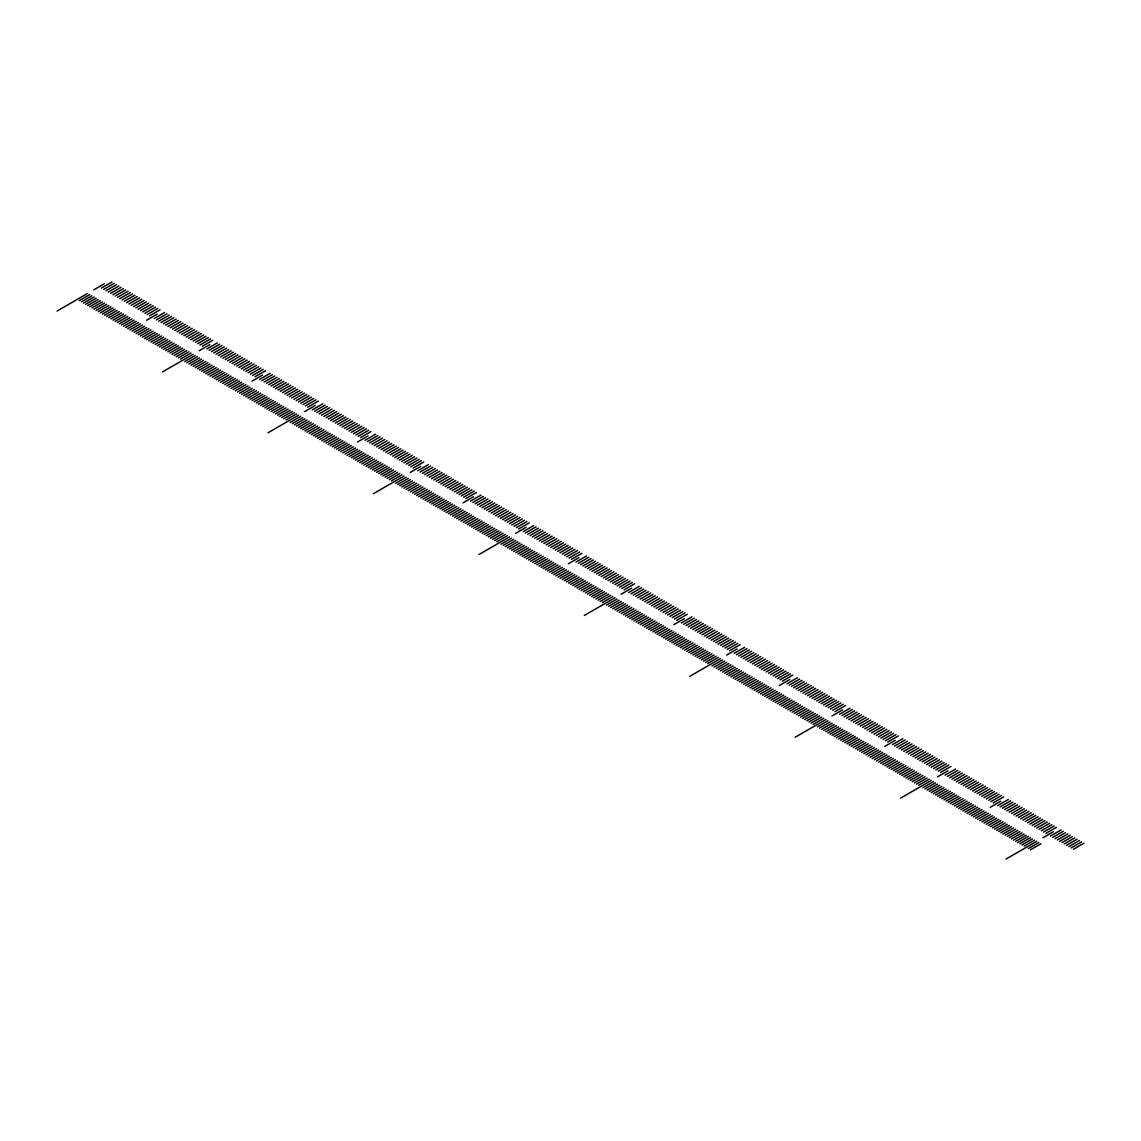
<?xml version="1.0" encoding="UTF-8"?>
<svg xmlns="http://www.w3.org/2000/svg" width="1141" height="1141" viewBox="0 0 1141 1141"><rect width="100%" height="100%" fill="white"/><g stroke="black" fill="none" stroke-linecap="round" stroke-linejoin="round"><path stroke-width="1.5" d="M57.05 311.051L87.672 293.38M93.847 289.814L104.387 283.724M79.242 300.682L89.782 294.592M101.406 288.088L111.946 281.998M81.353 301.894L91.893 295.804M103.703 289.415L114.243 283.325M83.45 303.121L94.004 297.031M105.999 290.741L116.539 284.651M85.561 304.333L96.115 298.243M108.281 292.067L118.835 285.977M87.672 305.546L98.212 299.455M110.577 293.38L121.117 287.304M89.782 306.772L100.322 300.682M112.873 294.706L123.413 288.616M91.893 307.984L102.433 301.894M115.155 296.032L125.71 289.942M94.004 309.197L104.544 303.121M117.452 297.359L128.006 291.269M96.115 310.423L106.655 304.333M119.748 298.685L130.288 292.595M98.212 311.636L108.766 305.546M122.044 299.997L132.584 293.922M100.322 312.862L110.877 306.772M102.433 314.075L112.988 307.984M124.326 301.324L134.88 295.234M104.544 315.287L115.084 309.197M126.622 302.65L137.177 296.56M106.655 316.513L117.195 310.423M128.919 303.977L139.459 297.887M108.766 317.726L119.306 311.636M131.215 305.303L141.755 299.213M110.877 318.938L121.417 312.862M133.497 306.615L144.051 300.539M112.988 320.165L123.528 314.075M135.793 307.942L146.333 301.852M115.084 321.377L125.638 315.287M138.09 309.268L148.63 303.178M117.195 322.603L127.749 316.513M140.386 310.594L150.926 304.504M119.306 323.816L129.86 317.726M142.668 311.921L153.222 305.831M121.417 325.028L131.957 318.938M144.964 313.233L155.504 307.157M123.528 326.255L134.067 320.165M147.26 314.559L157.8 308.469M125.638 327.467L136.178 321.377M149.542 315.886L160.097 309.796M127.749 328.679L138.289 322.603M129.86 329.906L140.4 323.816M146.576 320.25L157.116 314.16M131.957 331.118L142.511 325.028M154.135 318.539L164.675 312.449M134.067 332.345L144.622 326.255M156.431 319.851L166.971 313.775M136.178 333.557L146.733 327.467M158.713 321.177L169.267 315.087M138.289 334.769L148.829 328.679M161.009 322.504L171.549 316.414M140.4 335.996L150.94 329.906M163.306 323.83L173.846 317.74M142.511 337.208L153.051 331.118M165.602 325.156L176.142 319.066M144.622 338.421L155.162 332.345M167.884 326.469L178.438 320.393M146.733 339.647L157.273 333.557M170.18 327.795L180.72 321.705M148.829 340.859L159.383 334.769M172.476 329.121L183.016 323.031M150.94 342.086L161.494 335.996M174.773 330.448L185.313 324.358M153.051 343.298L163.605 337.208M155.162 344.511L165.702 338.421M177.055 331.774L187.609 325.684M157.273 345.737L167.813 339.647M179.351 333.086L189.891 327.011M159.383 346.95L169.923 340.859M181.647 334.413L192.187 328.323M161.494 348.162L172.034 342.086M183.929 335.739L194.483 329.649M163.605 349.388L174.145 343.298M186.225 337.066L196.78 330.976M165.702 350.601L176.256 344.511M188.522 338.392L199.062 332.302M167.813 351.827L178.367 345.737M190.818 339.704L201.358 333.628M169.923 353.04L180.478 346.95M193.1 341.031L203.654 334.941M172.034 354.252L182.574 348.162M195.396 342.357L205.936 336.267M174.145 355.479L184.685 349.388M197.693 343.683L208.233 337.593M176.256 356.691L186.796 350.601M199.989 345.01L210.529 338.92M178.367 357.903L188.907 351.827M202.271 346.322L212.825 340.232M180.478 359.13L191.018 353.04M162.507 371.937L193.129 354.252M199.29 350.701L209.844 344.611M184.685 361.569L195.239 355.479M206.863 348.975L217.403 342.885M186.796 362.781L197.35 356.691M209.16 350.301L219.7 344.211M188.907 363.993L199.447 357.903M211.442 351.628L221.996 345.538M191.018 365.22L201.558 359.13M213.738 352.94L224.278 346.85M193.129 366.432L203.669 360.342M216.034 354.266L226.574 348.176M195.239 367.644L205.779 361.569M218.316 355.593L228.87 349.503M197.35 368.871L207.89 362.781M220.612 356.919L231.167 350.829M199.447 370.083L210.001 363.993M222.909 358.245L233.449 352.155M201.558 371.31L212.112 365.22M225.205 359.558L235.745 353.468M203.669 372.522L214.223 366.432M227.487 360.884L238.041 354.794M205.779 373.735L216.319 367.644M207.89 374.961L218.43 368.871M229.783 362.21L240.323 356.12M210.001 376.173L220.541 370.083M232.079 363.537L242.619 357.447M212.112 377.386L222.652 371.31M234.376 364.863L244.916 358.773M214.223 378.612L224.763 372.522M236.658 366.175L247.212 360.085M216.319 379.825L226.874 373.735M238.954 367.502L249.494 361.412M218.43 381.051L228.984 374.961M241.25 368.828L251.79 362.738M220.541 382.264L231.095 376.173M243.532 370.155L254.086 364.065M222.652 383.476L233.192 377.386M245.828 371.481L256.383 365.391M224.763 384.702L235.303 378.612M248.125 372.793L258.665 366.703M226.874 385.915L237.414 379.825M250.421 374.12L260.961 368.03M228.984 387.127L239.524 381.051M252.703 375.446L263.257 369.356M231.095 388.354L241.635 382.264M233.192 389.566L243.746 383.476M254.999 376.772L265.553 370.682M235.303 390.793L245.857 384.702M252.018 381.137L262.573 375.047M237.414 392.005L247.968 385.915M259.592 379.411L270.132 373.321M239.524 393.217L250.064 387.127M261.874 380.737L272.428 374.647M241.635 394.444L252.175 388.354M264.17 382.064L274.71 375.974M243.746 395.656L254.286 389.566M266.466 383.39L277.006 377.3M245.857 396.868L256.397 390.793M268.763 384.717L279.303 378.627M247.968 398.095L258.508 392.005M271.045 386.029L281.599 379.939M250.064 399.307L260.619 393.217M273.341 387.355L283.881 381.265M252.175 400.534L262.73 394.444M275.637 388.682L286.177 382.592M254.286 401.746L264.84 395.656M277.919 390.008L288.473 383.918M256.397 402.958L266.937 396.868M280.215 391.32L290.77 385.244M258.508 404.185L269.048 398.095M282.512 392.647L293.052 386.557M260.619 405.397L271.159 399.307M262.73 406.61L273.269 400.534M284.808 393.973L295.348 387.883M264.84 407.836L275.38 401.746M287.09 395.299L297.644 389.209M266.937 409.049L277.491 402.958M289.386 396.626L299.94 390.536M269.048 410.275L279.602 404.185M291.682 397.938L302.222 391.862M271.159 411.487L281.713 405.397M293.979 399.264L304.519 393.174M273.269 412.7L283.809 406.61M296.261 400.591L306.815 394.501M275.38 413.926L285.92 407.836M298.557 401.917L309.097 395.827M277.491 415.139L288.031 409.049M300.853 403.244L311.393 397.154M279.602 416.351L290.142 410.275M303.149 404.556L313.689 398.48M281.713 417.577L292.253 411.487M305.431 405.882L315.986 399.792M283.809 418.79L294.364 412.7M285.92 420.016L296.475 413.926M307.728 407.209L318.268 401.119M267.95 432.824L298.585 415.139M304.747 411.573L315.287 405.483M290.142 422.441L300.682 416.351M312.306 409.861L322.86 403.771M292.253 423.668L302.793 417.577M314.602 411.174L325.156 405.098M294.364 424.88L304.904 418.79M316.898 412.5L327.438 406.41M296.475 426.092L307.015 420.016M319.195 413.826L329.735 407.736M298.585 427.319L309.125 421.229M321.477 415.153L332.031 409.063M300.682 428.531L311.236 422.441M323.773 416.479L334.313 410.389M302.793 429.758L313.347 423.668M326.069 417.791L336.609 411.716M304.904 430.97L315.458 424.88M328.366 419.118L338.906 413.028M307.015 432.182L317.555 426.092M330.648 420.444L341.202 414.354M309.125 433.409L319.665 427.319M332.944 421.771L343.484 415.681M311.236 434.621L321.776 428.531M335.24 423.097L345.78 417.007M313.347 435.833L323.887 429.758M315.458 437.06L325.998 430.97M337.536 424.409L348.076 418.333M317.555 438.272L328.109 432.182M339.818 425.736L350.373 419.646M319.665 439.499L330.22 433.409M342.115 427.062L352.655 420.972M321.776 440.711L332.316 434.621M344.411 428.388L354.951 422.298M323.887 441.924L334.427 435.833M346.693 429.715L357.247 423.625M325.998 443.15L336.538 437.06M348.989 431.027L359.543 424.951M328.109 444.362L338.649 438.272M351.285 432.353L361.825 426.263M330.22 445.575L340.76 439.499M353.582 433.68L364.122 427.59M332.316 446.801L342.87 440.711M355.864 435.006L366.418 428.916M334.427 448.014L344.981 441.924M358.16 436.333L368.7 430.243M336.538 449.24L347.092 443.15M360.456 437.645L370.996 431.569M338.649 450.453L349.189 444.362M340.76 451.665L351.3 445.575M357.475 442.023L368.015 435.933M342.87 452.891L353.41 446.801M365.034 440.298L375.589 434.208M344.981 454.104L355.521 448.014M367.331 441.624L377.871 435.534M347.092 455.316L357.632 449.24M369.627 442.95L380.167 436.86M349.189 456.543L359.743 450.453M371.923 444.263L382.463 438.187M351.3 457.755L361.854 451.665M374.205 445.589L384.759 439.499M353.41 458.967L363.965 452.891M376.501 446.915L387.041 440.825M355.521 460.194L366.061 454.104M378.798 448.242L389.338 442.152M357.632 461.406L368.172 455.316M381.08 449.568L391.634 443.478M359.743 462.633L370.283 456.543M383.376 450.88L393.93 444.805M361.854 463.845L372.394 457.755M385.672 452.207L396.212 446.117M363.965 465.057L374.505 458.967M366.061 466.284L376.616 460.194M387.969 453.533L398.509 447.443M368.172 467.496L378.726 461.406M390.251 454.86L400.805 448.77M370.283 468.709L380.837 462.633M392.547 456.186L403.087 450.096M372.394 469.935L382.934 463.845M394.843 457.498L405.383 451.422M374.505 471.147L385.045 465.057M397.139 458.825L407.679 452.735M376.616 472.374L387.156 466.284M399.421 460.151L409.976 454.061M378.726 473.586L389.266 467.496M401.718 461.477L412.258 455.387M380.837 474.799L391.377 468.709M404.014 462.804L414.554 456.714M382.934 476.025L393.488 469.935M406.296 464.116L416.85 458.04M385.045 477.238L395.599 471.147M408.592 465.442L419.146 459.352M387.156 478.45L397.71 472.374M410.888 466.769L421.428 460.679M389.266 479.676L399.806 473.586M413.185 468.095L423.725 462.005M391.377 480.889L401.917 474.799M373.407 493.696L404.028 476.025M410.204 472.46L420.744 466.369M395.599 483.328L406.139 477.238M417.763 470.734L428.317 464.658M397.71 484.54L408.25 478.45M420.059 472.06L430.599 465.97M399.806 485.766L410.361 479.676M422.355 473.387L432.895 467.297M401.917 486.979L412.471 480.889M424.637 474.713L435.192 468.623M404.028 488.191L414.582 482.115M426.934 476.039L437.474 469.949M406.139 489.418L416.679 483.328M429.23 477.352L439.77 471.262M408.25 490.63L418.79 484.54M431.526 478.678L442.066 472.588M410.361 491.857L420.901 485.766M433.808 480.004L444.362 473.914M412.471 493.069L423.011 486.979M436.104 481.331L446.644 475.241M414.582 494.281L425.122 488.191M438.401 482.657L448.941 476.567M416.679 495.508L427.233 489.418M418.79 496.72L429.344 490.63M440.683 483.969L451.237 477.879M420.901 497.932L431.455 491.857M442.979 485.296L453.533 479.206M423.011 499.159L433.551 493.069M445.275 486.622L455.815 480.532M425.122 500.371L435.662 494.281M447.572 487.949L458.111 481.859M427.233 501.598L437.773 495.508M449.854 489.275L460.408 483.185M429.344 502.81L439.884 496.72M452.15 490.587L462.704 484.497M431.455 504.022L441.995 497.932M454.446 491.914L464.986 485.824M433.551 505.249L444.106 499.159M456.742 493.24L467.282 487.15M435.662 506.461L446.217 500.371M459.024 494.566L469.579 488.476M437.773 507.674L448.327 501.598M461.321 495.893L471.861 489.803M439.884 508.9L450.424 502.81M463.617 497.205L474.157 491.115M441.995 510.113L452.535 504.022M465.913 498.531L476.453 492.441M444.106 511.339L454.646 505.249M446.217 512.551L456.757 506.461M462.932 502.896L473.472 496.806M448.327 513.764L458.867 507.674M470.491 501.184L481.031 495.094M450.424 514.99L460.978 508.9M472.788 502.511L483.328 496.421M452.535 516.203L463.089 510.113M475.07 503.823L485.624 497.733M454.646 517.415L465.2 511.339M477.366 505.149L487.92 499.059M456.757 518.642L467.297 512.551M479.662 506.476L490.202 500.386M458.867 519.854L469.407 513.764M481.958 507.802L492.498 501.712M460.978 521.08L471.518 514.99M484.24 509.128L494.795 503.038M463.089 522.293L473.629 516.203M486.537 510.441L497.077 504.351M465.2 523.505L475.74 517.415M488.833 511.767L499.373 505.677M467.297 524.732L477.851 518.642M491.129 513.093L501.669 507.003M469.407 525.944L479.962 519.854M471.518 527.156L482.072 521.08M493.411 514.42L503.965 508.33M473.629 528.383L484.169 522.293M495.707 515.746L506.247 509.656M475.74 529.595L486.28 523.505M498.004 517.058L508.544 510.968M477.851 530.822L488.391 524.732M500.3 518.385L510.84 512.295M479.962 532.034L490.502 525.944M502.582 519.711L513.136 513.621M482.072 533.246L492.612 527.156M504.878 521.038L515.418 514.948M484.169 534.473L494.723 528.383M507.175 522.35L517.714 516.274M486.28 535.685L496.834 529.595M509.457 523.676L520.011 517.586M488.391 536.898L498.945 530.822M511.753 525.003L522.307 518.913M490.502 538.124L501.042 532.034M514.049 526.329L524.589 520.239M492.612 539.336L503.152 533.246M516.345 527.655L526.885 521.565M494.723 540.563L505.263 534.473M518.627 528.968L529.182 522.892M496.834 541.775L507.374 535.685M478.863 554.583L509.485 536.898M515.646 533.346L526.201 527.256M501.042 544.214L511.596 538.124M523.22 531.62L533.76 525.53M503.152 545.427L513.707 539.336M525.516 532.947L536.056 526.857M505.263 546.639L515.818 540.563M527.798 534.273L538.352 528.183M507.374 547.865L517.914 541.775M530.094 535.585L540.634 529.51M509.485 549.078L520.025 542.988M532.391 536.912L542.931 530.822M511.596 550.304L522.136 544.214M534.687 538.238L545.227 532.148M513.707 551.517L524.247 545.427M536.969 539.565L547.523 533.475M515.818 552.729L526.358 546.639M539.265 540.891L549.805 534.801M517.914 553.956L528.468 547.865M541.561 542.203L552.101 536.127M520.025 555.168L530.579 549.078M543.843 543.53L554.398 537.44M522.136 556.38L532.69 550.304M546.14 544.856L556.694 538.766M524.247 557.607L534.787 551.517M526.358 558.819L536.898 552.729M548.436 546.182L558.976 540.092M528.468 560.046L539.008 553.956M550.732 547.509L561.272 541.419M530.579 561.258L541.119 555.168M553.014 548.821L563.568 542.745M532.69 562.47L543.23 556.38M555.31 550.147L565.85 544.057M534.787 563.697L545.341 557.607M557.607 551.474L568.147 545.384M536.898 564.909L547.452 558.819M559.903 552.8L570.443 546.71M539.008 566.121L549.563 560.046M562.185 554.127L572.739 548.037M541.119 567.348L551.659 561.258M564.481 555.439L575.021 549.363M543.23 568.56L553.77 562.47M566.777 556.765L577.317 550.675M545.341 569.787L555.881 563.697M569.059 558.092L579.614 552.002M547.452 570.999L557.992 564.909M549.563 572.212L560.103 566.121M571.356 559.418L581.91 553.328M551.659 573.438L562.213 567.348M568.375 563.782L578.929 557.692M553.77 574.65L564.324 568.56M575.948 562.057L586.488 555.981M555.881 575.863L566.421 569.787M578.23 563.383L588.785 557.293M557.992 577.089L568.532 570.999M580.527 564.709L591.081 558.619M560.103 578.302L570.643 572.212M582.823 566.036L593.363 559.946M562.213 579.528L572.753 573.438M585.119 567.362L595.659 561.272M564.324 580.74L574.864 574.65M587.401 568.674L597.955 562.599M566.421 581.953L576.975 575.863M589.697 570.001L600.237 563.911M568.532 583.179L579.086 577.089M591.994 571.327L602.534 565.237M570.643 584.392L581.197 578.302M594.29 572.654L604.83 566.564M572.753 585.604L583.293 579.528M596.572 573.98L607.126 567.89M574.864 586.831L585.404 580.74M598.868 575.292L609.408 569.216M576.975 588.043L587.515 581.953M579.086 589.269L589.626 583.179M601.164 576.619L611.704 570.529M581.197 590.482L591.737 584.392M603.446 577.945L614.001 571.855M583.293 591.694L593.848 585.604M605.743 579.271L616.297 573.181M585.404 592.921L595.959 586.831M608.039 580.598L618.579 574.508M587.515 594.133L598.069 588.043M610.335 581.91L620.875 575.834M589.626 595.345L600.166 589.269M612.617 583.236L623.171 577.146M591.737 596.572L602.277 590.482M614.913 584.563L625.468 578.473M593.848 597.784L604.388 591.694M617.21 585.889L627.75 579.799M595.959 599.011L606.499 592.921M619.506 587.216L630.046 581.126M598.069 600.223L608.609 594.133M621.788 588.528L632.342 582.452M600.166 601.435L610.72 595.345M624.084 589.854L634.624 583.764M602.277 602.662L612.831 596.572M584.306 615.47L614.942 597.784M621.103 594.219L631.643 588.143M606.499 605.087L617.039 599.011M628.677 592.507L639.217 586.417M608.609 606.313L619.149 600.223M630.959 593.833L641.513 587.743M610.72 607.525L621.26 601.435M633.255 595.146L643.795 589.07M612.831 608.752L623.371 602.662M635.551 596.472L646.091 590.382M614.942 609.964L625.482 603.874M637.833 597.798L648.388 591.708M617.039 611.177L627.593 605.087M640.13 599.125L650.684 593.035M619.149 612.403L629.704 606.313M642.426 600.451L652.966 594.361M621.26 613.616L631.814 607.525M644.722 601.763L655.262 595.688M623.371 614.828L633.911 608.752M647.004 603.09L657.558 597M625.482 616.054L636.022 609.964M649.3 604.416L659.84 598.326M627.593 617.267L638.133 611.177M629.704 618.493L640.244 612.403M651.597 605.743L662.137 599.653M631.814 619.706L642.354 613.616M653.893 607.069L664.433 600.979M633.911 620.918L644.465 614.828M656.175 608.381L666.729 602.305M636.022 622.145L646.576 616.054M658.471 609.708L669.011 603.618M638.133 623.357L648.687 617.267M660.767 611.034L671.307 604.944M640.244 624.569L650.784 618.493M663.064 612.36L673.604 606.27M642.354 625.796L652.894 619.706M665.346 613.687L675.9 607.597M644.465 627.008L655.005 620.918M667.642 614.999L678.182 608.909M646.576 628.235L657.116 622.145M669.938 616.325L680.478 610.235M648.687 629.447L659.227 623.357M672.22 617.652L682.774 611.562M650.784 630.659L661.338 624.569M674.516 618.978L685.071 612.888M652.894 631.886L663.449 625.796M676.813 620.305L687.353 614.215M655.005 633.098L665.56 627.008M657.116 634.31L667.656 628.235M673.832 624.669L684.372 618.579M659.227 635.537L669.767 629.447M681.391 622.943L691.945 616.853M661.338 636.749L671.878 630.659M683.687 624.27L694.227 618.18M663.449 637.962L673.989 631.886M685.983 625.596L696.523 619.506M665.56 639.188L676.1 633.098M688.28 626.922L698.82 620.832M667.656 640.401L678.21 634.31M690.562 628.235L701.116 622.145M669.767 641.627L680.321 635.537M692.858 629.561L703.398 623.471M671.878 642.839L682.432 636.749M695.154 630.887L705.694 624.797M673.989 644.052L684.529 637.962M697.451 632.214L707.99 626.124M676.1 645.278L686.64 639.188M699.733 633.54L710.287 627.45M678.21 646.491L688.75 640.401M702.029 634.852L712.569 628.762M680.321 647.703L690.861 641.627M682.432 648.929L692.972 642.839M704.325 636.179L714.865 630.089M684.529 650.142L695.083 644.052M706.607 637.505L717.161 631.415M686.64 651.368L697.194 645.278M708.903 638.832L719.458 632.742M688.75 652.581L699.305 646.491M711.2 640.158L721.74 634.068M690.861 653.793L701.401 647.703M713.496 641.47L724.036 635.38M692.972 655.02L703.512 648.929M715.778 642.797L726.332 636.707M695.083 656.232L705.623 650.142M718.074 644.123L728.614 638.033M697.194 657.444L707.734 651.368M720.37 645.449L730.91 639.359M699.305 658.671L709.845 652.581M722.667 646.776L733.207 640.686M701.401 659.883L711.955 653.793M724.949 648.088L735.503 641.998M703.512 661.11L714.066 655.02M727.245 649.414L737.785 643.324M705.623 662.322L716.177 656.232M729.541 650.741L740.081 644.651M707.734 663.534L718.274 657.444M689.763 676.342L720.385 658.671M726.56 655.105L737.1 649.015M711.955 665.973L722.495 659.883M734.119 653.394L744.674 647.304M714.066 667.185L724.606 661.11M736.416 654.706L746.956 648.616M716.177 668.412L726.717 662.322M738.712 656.032L749.252 649.942M718.274 669.624L728.828 663.534M740.994 657.359L751.548 651.269M720.385 670.851L730.939 664.761M743.29 658.685L753.844 652.595M722.495 672.063L733.05 665.973M745.586 659.997L756.126 653.921M724.606 673.276L735.146 667.185M747.883 661.324L758.423 655.234M726.717 674.502L737.257 668.412M750.165 662.65L760.719 656.56M728.828 675.714L739.368 669.624M752.461 663.976L763.001 657.886M730.939 676.927L741.479 670.851M754.757 665.303L765.297 659.213M733.05 678.153L743.59 672.063M735.146 679.366L745.701 673.276M757.053 666.615L767.593 660.539M737.257 680.592L747.811 674.502M759.336 667.941L769.89 661.851M739.368 681.805L749.922 675.714M761.632 669.268L772.172 663.178M741.479 683.017L752.019 676.927M763.928 670.594L774.468 664.504M743.59 684.243L754.13 678.153M766.21 671.921L776.764 665.831M745.701 685.456L756.241 679.366M768.506 673.233L779.061 667.157M747.811 686.668L758.351 680.592M770.803 674.559L781.343 668.469M749.922 687.895L760.462 681.805M773.099 675.886L783.639 669.796M752.019 689.107L762.573 683.017M775.381 677.212L785.935 671.122M754.13 690.334L764.684 684.243M777.677 678.538L788.231 672.448M756.241 691.546L766.795 685.456M779.973 679.851L790.513 673.775M758.351 692.758L768.891 686.668M782.27 681.177L792.81 675.087M760.462 693.985L771.002 687.895M762.573 695.197L773.113 689.107M779.289 685.541L789.829 679.466M764.684 696.409L775.224 690.334M786.848 683.83L797.388 677.74M766.795 697.636L777.335 691.546M789.144 685.156L799.684 679.066M768.891 698.848L779.446 692.758M791.44 686.468L801.98 680.393M771.002 700.075L781.556 693.985M793.722 687.795L804.277 681.705M773.113 701.287L783.653 695.197M796.019 689.121L806.559 683.031M775.224 702.499L785.764 696.409M798.315 690.448L808.855 684.358M777.335 703.726L787.875 697.636M800.597 691.774L811.151 685.684M779.446 704.938L789.986 698.848M802.893 693.086L813.447 687.01M781.556 706.151L792.096 700.075M805.189 694.413L815.729 688.323M783.653 707.377L794.207 701.287M807.486 695.739L818.026 689.649M785.764 708.59L796.318 702.499M787.875 709.816L798.429 703.726M809.768 697.065L820.322 690.975M789.986 711.028L800.526 704.938M812.064 698.392L822.618 692.302M792.096 712.241L802.636 706.151M814.36 699.704L824.9 693.628M794.207 713.467L804.747 707.377M816.656 701.03L827.196 694.94M796.318 714.68L806.858 708.59M818.938 702.357L829.493 696.267M798.429 715.892L808.969 709.816M821.235 703.683L831.775 697.593M800.526 717.119L811.08 711.028M823.531 705.01L834.071 698.92M802.636 718.331L813.191 712.241M825.827 706.322L836.367 700.246M804.747 719.557L815.302 713.467M828.109 707.648L838.664 701.558M806.858 720.77L817.398 714.68M830.406 708.975L840.946 702.885M808.969 721.982L819.509 715.892M832.702 710.301L843.242 704.211M811.08 723.209L821.62 717.119M813.191 724.421L823.731 718.331M834.984 711.627L845.538 705.537M795.22 737.229L825.842 719.557M832.017 715.992L842.557 709.902M817.398 726.86L827.952 720.77M839.576 714.266L850.116 708.176M819.509 728.072L830.063 721.982M841.873 715.592L852.413 709.502M821.62 729.299L832.174 723.209M844.155 716.919L854.709 710.829M823.731 730.511L834.271 724.421M846.451 718.245L856.991 712.155M825.842 731.723L836.382 725.633M848.747 719.557L859.287 713.482M827.952 732.95L838.492 726.86M851.043 720.884L861.583 714.794M830.063 734.162L840.603 728.072M853.325 722.21L863.88 716.12M832.174 735.375L842.714 729.299M855.622 723.537L866.162 717.447M834.271 736.601L844.825 730.511M857.918 724.863L868.458 718.773M836.382 737.813L846.936 731.723M860.214 726.175L870.754 720.099M838.492 739.04L849.047 732.95M862.496 727.502L873.05 721.412M840.603 740.252L851.143 734.162M842.714 741.465L853.254 735.375M864.792 728.828L875.332 722.738M844.825 742.691L855.365 736.601M867.089 730.154L877.629 724.064M846.936 743.903L857.476 737.813M869.371 731.481L879.925 725.391M849.047 745.116L859.587 739.04M871.667 732.793L882.221 726.717M851.143 746.342L861.697 740.252M873.963 734.119L884.503 728.029M853.254 747.555L863.808 741.465M876.259 735.446L886.799 729.356M855.365 748.781L865.919 742.691M878.541 736.772L889.096 730.682M857.476 749.994L868.016 743.903M880.838 738.099L891.378 732.009M859.587 751.206L870.127 745.116M883.134 739.411L893.674 733.335M861.697 752.432L872.237 746.342M885.43 740.737L895.97 734.647M863.808 753.645L874.348 747.555M887.712 742.064L898.267 735.974M865.919 754.857L876.459 748.781M868.016 756.084L878.57 749.994M884.731 746.428L895.286 740.338M870.127 757.296L880.681 751.206M892.305 744.716L902.845 738.626M872.237 758.523L882.792 752.432M894.601 746.029L905.141 739.938M874.348 759.735L884.888 753.645M896.883 747.355L907.437 741.265M876.459 760.947L886.999 754.857M899.179 748.681L909.719 742.591M878.57 762.174L889.11 756.084M901.476 750.008L912.016 743.918M880.681 763.386L891.221 757.296M903.758 751.334L914.312 745.244M882.792 764.598L893.332 758.523M906.054 752.646L916.608 746.556M884.888 765.825L895.443 759.735M908.35 753.973L918.89 747.883M886.999 767.037L897.553 760.947M910.646 755.299L921.186 749.209M889.11 768.264L899.664 762.174M912.928 756.626L923.483 750.536M891.221 769.476L901.761 763.386M915.225 757.952L925.765 751.862M893.332 770.688L903.872 764.598M895.443 771.915L905.983 765.825M917.521 759.264L928.061 753.174M897.553 773.127L908.093 767.037M919.817 760.591L930.357 754.501M899.664 774.34L910.204 768.264M922.099 761.917L932.653 755.827M901.761 775.566L912.315 769.476M924.395 763.243L934.935 757.153M903.872 776.779L914.426 770.688M926.692 764.57L937.232 758.48M905.983 778.005L916.537 771.915M928.974 765.882L939.528 759.792M908.093 779.217L918.633 773.127M931.27 767.208L941.824 761.118M910.204 780.43L920.744 774.34M933.566 768.535L944.106 762.445M912.315 781.656L922.855 775.566M935.862 769.861L946.402 763.771M914.426 782.869L924.966 776.779M938.144 771.188L948.699 765.098M916.537 784.081L927.077 778.005M940.441 772.5L950.995 766.41M918.633 785.308L929.188 779.217M900.677 798.115L931.298 780.43M937.46 776.878L948.014 770.788M922.855 787.746L933.409 781.656M945.033 775.153L955.573 769.063M924.966 788.959L935.506 782.869M947.315 776.479L957.87 770.389M927.077 790.171L937.617 784.081M949.612 777.805L960.152 771.715M929.188 791.398L939.728 785.308M951.908 779.118L962.448 773.028M931.298 792.61L941.838 786.52M954.204 780.444L964.744 774.354M933.409 793.822L943.949 787.746M956.486 781.77L967.04 775.68M935.506 795.049L946.06 788.959M958.782 783.097L969.322 777.007M937.617 796.261L948.171 790.171M961.079 784.423L971.619 778.333M939.728 797.488L950.282 791.398M963.361 785.735L973.915 779.645M941.838 798.7L952.378 792.61M965.657 787.062L976.211 780.972M943.949 799.912L954.489 793.822M946.06 801.139L956.6 795.049M967.953 788.388L978.493 782.298M948.171 802.351L958.711 796.261M970.249 789.715L980.789 783.625M950.282 803.564L960.822 797.488M972.531 791.027L983.086 784.951M952.378 804.79L962.933 798.7M974.828 792.353L985.382 786.263M954.489 806.002L965.044 799.912M977.124 793.68L987.664 787.59M956.6 807.229L967.154 801.139M979.42 795.006L989.96 788.916M958.711 808.441L969.251 802.351M981.702 796.332L992.256 790.242M960.822 809.654L971.362 803.564M983.998 797.645L994.538 791.569M962.933 810.88L973.473 804.79M986.295 798.971L996.835 792.881M965.044 812.092L975.584 806.002M988.591 800.297L999.131 794.207M967.154 813.305L977.694 807.229M990.873 801.624L1001.427 795.534M969.251 814.531L979.805 808.441M993.169 802.95L1003.709 796.86M971.362 815.744L981.916 809.654M973.473 816.97L984.027 810.88M990.188 807.315L1000.728 801.224M975.584 818.183L986.124 812.092M997.747 805.589L1008.302 799.499M977.694 819.395L988.234 813.305M1000.044 806.915L1010.598 800.825M979.805 820.621L990.345 814.531M1002.34 808.242L1012.88 802.152M981.916 821.834L992.456 815.744M1004.636 809.568L1015.176 803.478M984.027 823.046L994.567 816.97M1006.918 810.88L1017.472 804.804M986.124 824.273L996.678 818.183M1009.215 812.207L1019.754 806.117M988.234 825.485L998.789 819.395M1011.511 813.533L1022.051 807.443M990.345 826.697L1000.899 820.621M1013.807 814.859L1024.347 808.769M992.456 827.924L1002.996 821.834M1016.089 816.186L1026.643 810.096M994.567 829.136L1005.107 823.046M1018.385 817.498L1028.925 811.422M996.678 830.363L1007.218 824.273M998.789 831.575L1009.329 825.485M1020.682 818.824L1031.222 812.734M1000.899 832.787L1011.439 826.697M1022.978 820.151L1033.518 814.061M1002.996 834.014L1013.55 827.924M1025.26 821.477L1035.814 815.387M1005.107 835.226L1015.661 829.136M1027.556 822.804L1038.096 816.714M1007.218 836.439L1017.758 830.363M1029.852 824.116L1040.392 818.04M1009.329 837.665L1019.869 831.575M1032.134 825.442L1042.689 819.352M1011.439 838.877L1021.979 832.787M1034.431 826.769L1044.985 820.679M1013.55 840.104L1024.09 834.014M1036.727 828.095L1047.267 822.005M1015.661 841.316L1026.201 835.226M1039.023 829.421L1049.563 823.331M1017.758 842.529L1028.312 836.439M1041.305 830.734L1051.859 824.658M1019.869 843.755L1030.423 837.665M1043.601 832.06L1054.141 825.97M1021.979 844.968L1032.534 838.877M1045.898 833.386L1056.438 827.296M1024.09 846.18L1034.63 840.104M1006.12 859.002L1036.741 841.316M1042.917 837.751L1053.457 831.661M1028.312 848.619L1038.852 842.529M1050.476 836.039L1061.03 829.949M1030.423 849.845L1040.963 843.755M1052.772 837.351L1063.312 831.276M1055.068 838.678L1065.608 832.588M1057.365 840.004L1067.905 833.914M1059.647 841.331L1070.201 835.241M1061.943 842.657L1072.483 836.567M1064.239 843.969L1074.779 837.893M1066.521 845.296L1077.075 839.206M1068.817 846.622L1079.372 840.532M1071.114 847.948L1081.654 841.858M1073.41 849.275L1083.95 843.185"/></g></svg>
